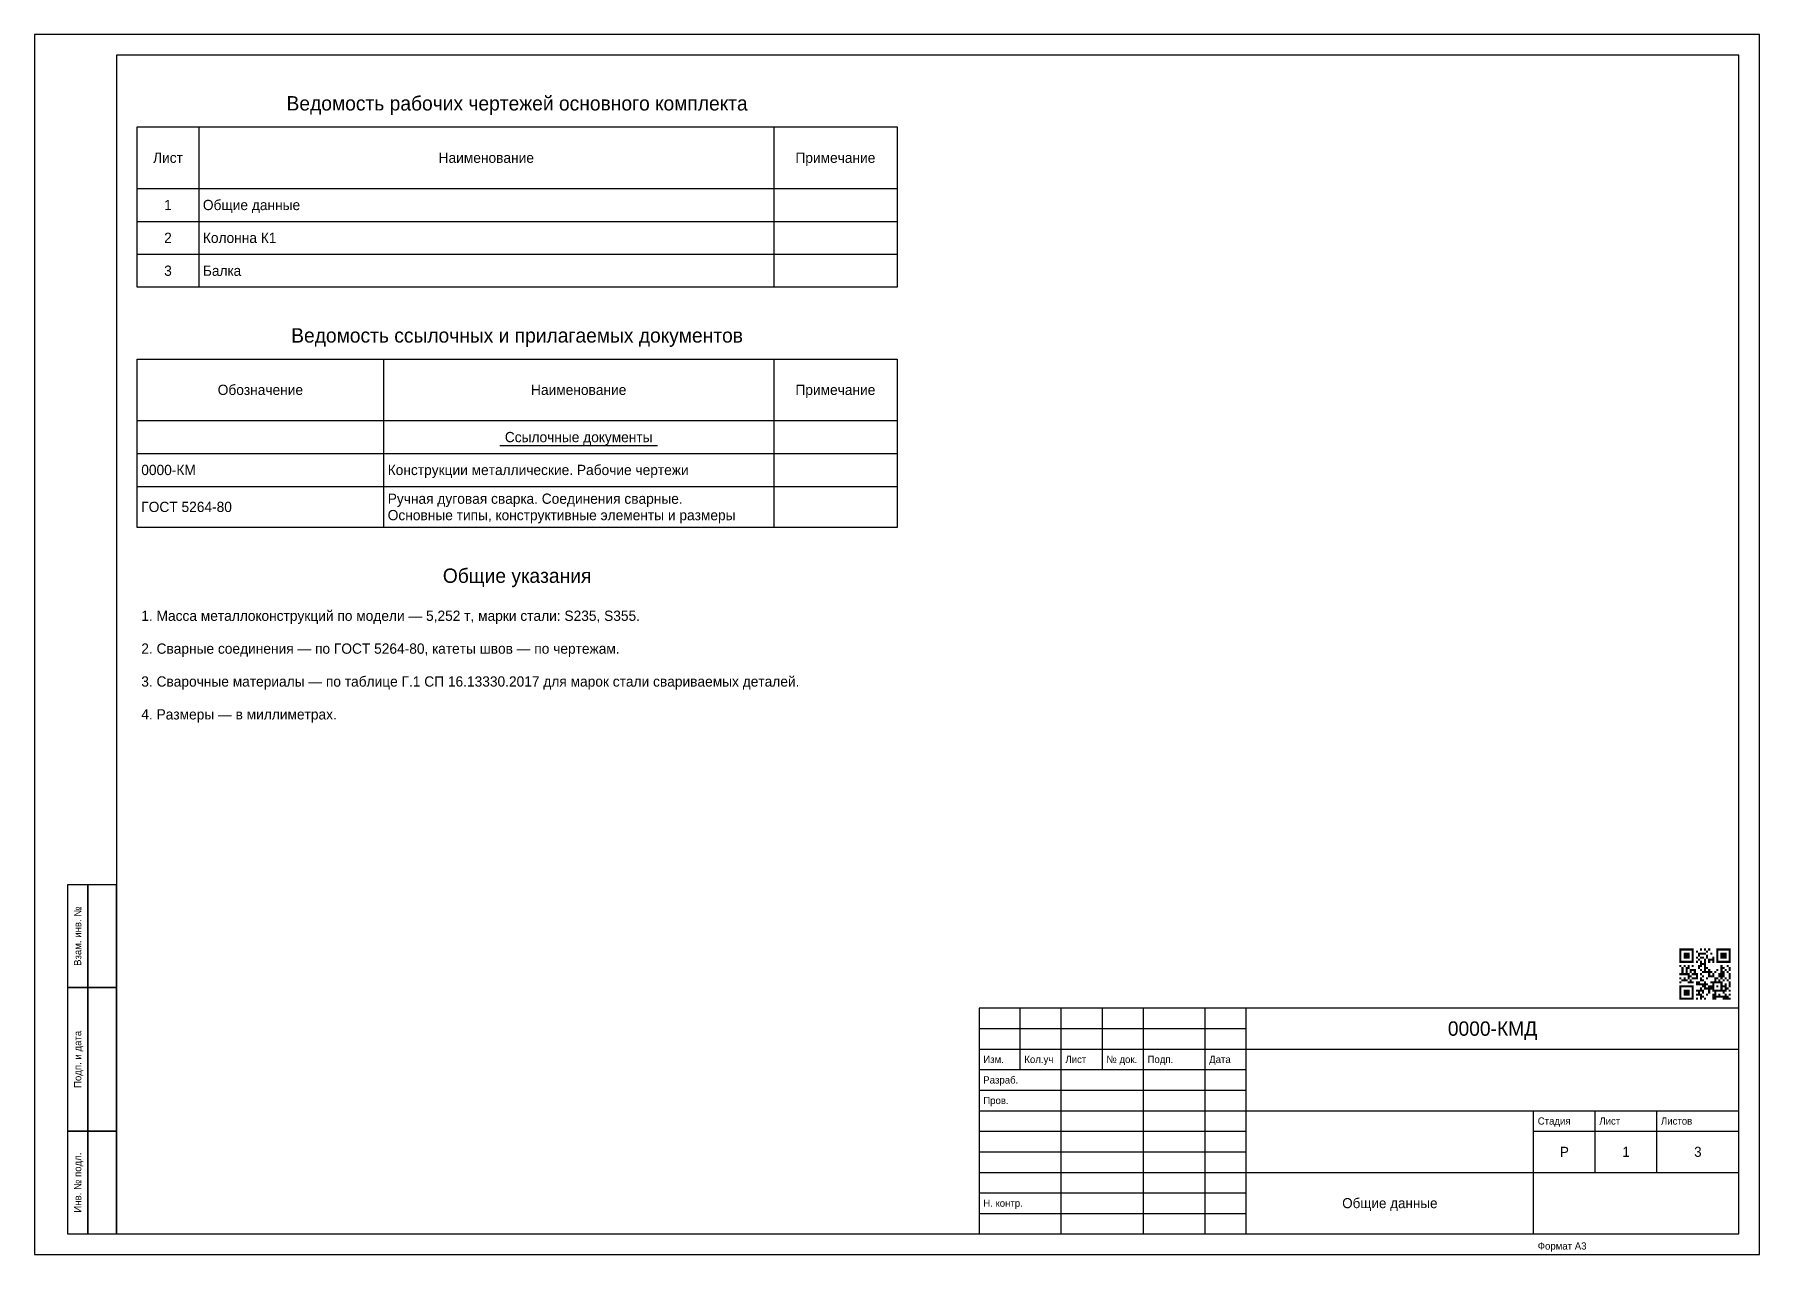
# Model space of a CAD drawing. Header units: millimetres. Extents: x 0 to 420, y 0 to 297.
import ezdxf
from ezdxf.enums import TextEntityAlignment as Align

# ---------------------------------------------------------------- set-up
doc = ezdxf.new("R2010")
doc.units = ezdxf.units.MM
for name, color, linetype in [('OB_FRAME', 7, 'CONTINUOUS'), ('OB_TEXT', 7, 'CONTINUOUS'), ('OB_THIN', 3, 'CONTINUOUS')]:
    doc.layers.add(name, color=color, linetype=linetype)

msp = doc.modelspace()

# ---------------------------------------------------------------- linework, layer by layer
at = {"layer": 'OB_FRAME'}
for p, q in [((40, 274.5), (40, 235.5)), ((180, 274.5), (180, 235.5)), ((25, 259.5), (210, 259.5)), ((85, 218), (85, 177)), ((180, 218), (180, 177)), ((25, 203), (210, 203)), ((415, 60), (230, 60)), ((230, 60), (230, 5)), ((240, 45), (240, 60)), ((250, 5), (250, 60)), ((260, 45), (260, 60)), ((270, 5), (270, 60)), ((285, 5), (285, 60)), ((295, 5), (295, 60)), ((415, 5), (415, 60)), ((295, 50), (415, 50)), ((230, 45), (295, 45)), ((295, 35), (415, 35)), ((365, 5), (365, 35)), ((380, 20), (380, 35)), ((395, 20), (395, 35)), ((295, 20), (415, 20)), ((230, 5), (415, 5))]:
    msp.add_line(p, q, dxfattribs=at)
for points in [[(20, 5), (415, 5), (415, 292), (20, 292), (20, 5)], [(25, 274.5), (210, 274.5), (210, 235.5), (25, 235.5), (25, 274.5)], [(25, 218), (210, 218), (210, 177), (25, 177), (25, 218)], [(8, 65), (13, 65), (13, 90), (8, 90), (8, 65)], [(13, 65), (20, 65), (20, 90), (13, 90), (13, 65)], [(8, 30), (13, 30), (13, 65), (8, 65), (8, 30)], [(13, 30), (20, 30), (20, 65), (13, 65), (13, 30)], [(8, 5), (13, 5), (13, 30), (8, 30), (8, 5)], [(13, 5), (20, 5), (20, 30), (13, 30), (13, 5)]]:
    msp.add_lwpolyline(points, dxfattribs=at)
for points in [[(400.5, 74), (401, 74), (400.5, 74.5), (401, 74.5)], [(400.5, 73.5), (401, 73.5), (400.5, 74), (401, 74)], [(400.5, 73), (401, 73), (400.5, 73.5), (401, 73.5)], [(400.5, 72.5), (401, 72.5), (400.5, 73), (401, 73)], [(400.5, 72), (401, 72), (400.5, 72.5), (401, 72.5)], [(400.5, 71.5), (401, 71.5), (400.5, 72), (401, 72)], [(400.5, 71), (401, 71), (400.5, 71.5), (401, 71.5)], [(401, 74), (401.5, 74), (401, 74.5), (401.5, 74.5)], [(401, 71), (401.5, 71), (401, 71.5), (401.5, 71.5)], [(401.5, 74), (402, 74), (401.5, 74.5), (402, 74.5)], [(401.5, 73), (402, 73), (401.5, 73.5), (402, 73.5)], [(401.5, 72.5), (402, 72.5), (401.5, 73), (402, 73)], [(401.5, 72), (402, 72), (401.5, 72.5), (402, 72.5)], [(401.5, 71), (402, 71), (401.5, 71.5), (402, 71.5)], [(402, 74), (402.5, 74), (402, 74.5), (402.5, 74.5)], [(402, 73), (402.5, 73), (402, 73.5), (402.5, 73.5)], [(402, 72.5), (402.5, 72.5), (402, 73), (402.5, 73)], [(402, 72), (402.5, 72), (402, 72.5), (402.5, 72.5)], [(402, 71), (402.5, 71), (402, 71.5), (402.5, 71.5)], [(402.5, 74), (403, 74), (402.5, 74.5), (403, 74.5)], [(402.5, 73), (403, 73), (402.5, 73.5), (403, 73.5)], [(402.5, 72.5), (403, 72.5), (402.5, 73), (403, 73)], [(402.5, 72), (403, 72), (402.5, 72.5), (403, 72.5)], [(402.5, 71), (403, 71), (402.5, 71.5), (403, 71.5)], [(403, 74), (403.5, 74), (403, 74.5), (403.5, 74.5)], [(403, 71), (403.5, 71), (403, 71.5), (403.5, 71.5)], [(403.5, 74), (404, 74), (403.5, 74.5), (404, 74.5)], [(403.5, 73.5), (404, 73.5), (403.5, 74), (404, 74)], [(403.5, 73), (404, 73), (403.5, 73.5), (404, 73.5)], [(403.5, 72.5), (404, 72.5), (403.5, 73), (404, 73)], [(403.5, 72), (404, 72), (403.5, 72.5), (404, 72.5)], [(403.5, 71.5), (404, 71.5), (403.5, 72), (404, 72)], [(403.5, 71), (404, 71), (403.5, 71.5), (404, 71.5)], [(404.5, 73.5), (405, 73.5), (404.5, 74), (405, 74)], [(404.5, 72), (405, 72), (404.5, 72.5), (405, 72.5)], [(404.5, 71), (405, 71), (404.5, 71.5), (405, 71.5)], [(405, 73), (405.5, 73), (405, 73.5), (405.5, 73.5)], [(405, 72.5), (405.5, 72.5), (405, 73), (405.5, 73)], [(405, 71.5), (405.5, 71.5), (405, 72), (405.5, 72)], [(405.5, 74), (406, 74), (405.5, 74.5), (406, 74.5)], [(405.5, 73), (406, 73), (405.5, 73.5), (406, 73.5)], [(405.5, 72), (406, 72), (405.5, 72.5), (406, 72.5)], [(405.5, 71), (406, 71), (405.5, 71.5), (406, 71.5)], [(406, 73), (406.5, 73), (406, 73.5), (406.5, 73.5)], [(406, 72), (406.5, 72), (406, 72.5), (406.5, 72.5)], [(406.5, 74), (407, 74), (406.5, 74.5), (407, 74.5)], [(406.5, 73), (407, 73), (406.5, 73.5), (407, 73.5)], [(406.5, 71.5), (407, 71.5), (406.5, 72), (407, 72)], [(406.5, 71), (407, 71), (406.5, 71.5), (407, 71.5)], [(407, 73.5), (407.5, 73.5), (407, 74), (407.5, 74)], [(407, 72.5), (407.5, 72.5), (407, 73), (407.5, 73)], [(407, 72), (407.5, 72), (407, 72.5), (407.5, 72.5)], [(407.5, 74), (408, 74), (407.5, 74.5), (408, 74.5)], [(407.5, 71.5), (408, 71.5), (407.5, 72), (408, 72)], [(407.5, 71), (408, 71), (407.5, 71.5), (408, 71.5)], [(408, 73), (408.5, 73), (408, 73.5), (408.5, 73.5)], [(408, 71.5), (408.5, 71.5), (408, 72), (408.5, 72)], [(408.5, 72), (409, 72), (408.5, 72.5), (409, 72.5)], [(408.5, 71.5), (409, 71.5), (408.5, 72), (409, 72)], [(408.5, 71), (409, 71), (408.5, 71.5), (409, 71.5)], [(409.5, 74), (410, 74), (409.5, 74.5), (410, 74.5)], [(409.5, 73.5), (410, 73.5), (409.5, 74), (410, 74)], [(409.5, 73), (410, 73), (409.5, 73.5), (410, 73.5)], [(409.5, 72.5), (410, 72.5), (409.5, 73), (410, 73)], [(409.5, 72), (410, 72), (409.5, 72.5), (410, 72.5)], [(409.5, 71.5), (410, 71.5), (409.5, 72), (410, 72)], [(409.5, 71), (410, 71), (409.5, 71.5), (410, 71.5)], [(410, 74), (410.5, 74), (410, 74.5), (410.5, 74.5)], [(410, 71), (410.5, 71), (410, 71.5), (410.5, 71.5)], [(410.5, 74), (411, 74), (410.5, 74.5), (411, 74.5)], [(410.5, 73), (411, 73), (410.5, 73.5), (411, 73.5)], [(410.5, 72.5), (411, 72.5), (410.5, 73), (411, 73)], [(410.5, 72), (411, 72), (410.5, 72.5), (411, 72.5)], [(410.5, 71), (411, 71), (410.5, 71.5), (411, 71.5)], [(411, 74), (411.5, 74), (411, 74.5), (411.5, 74.5)], [(411, 73), (411.5, 73), (411, 73.5), (411.5, 73.5)], [(411, 72.5), (411.5, 72.5), (411, 73), (411.5, 73)], [(411, 72), (411.5, 72), (411, 72.5), (411.5, 72.5)], [(411, 71), (411.5, 71), (411, 71.5), (411.5, 71.5)], [(411.5, 74), (412, 74), (411.5, 74.5), (412, 74.5)], [(411.5, 73), (412, 73), (411.5, 73.5), (412, 73.5)], [(411.5, 72.5), (412, 72.5), (411.5, 73), (412, 73)], [(411.5, 72), (412, 72), (411.5, 72.5), (412, 72.5)], [(411.5, 71), (412, 71), (411.5, 71.5), (412, 71.5)], [(412, 74), (412.5, 74), (412, 74.5), (412.5, 74.5)], [(412, 71), (412.5, 71), (412, 71.5), (412.5, 71.5)], [(412.5, 74), (413, 74), (412.5, 74.5), (413, 74.5)], [(412.5, 73.5), (413, 73.5), (412.5, 74), (413, 74)], [(412.5, 73), (413, 73), (412.5, 73.5), (413, 73.5)], [(412.5, 72.5), (413, 72.5), (412.5, 73), (413, 73)], [(412.5, 72), (413, 72), (412.5, 72.5), (413, 72.5)], [(412.5, 71.5), (413, 71.5), (412.5, 72), (413, 72)], [(412.5, 71), (413, 71), (412.5, 71.5), (413, 71.5)], [(400.5, 70), (401, 70), (400.5, 70.5), (401, 70.5)], [(400.5, 68), (401, 68), (400.5, 68.5), (401, 68.5)], [(400.5, 67), (401, 67), (400.5, 67.5), (401, 67.5)], [(401, 69.5), (401.5, 69.5), (401, 70), (401.5, 70)], [(401, 69), (401.5, 69), (401, 69.5), (401.5, 69.5)], [(401, 68.5), (401.5, 68.5), (401, 69), (401.5, 69)], [(401, 68), (401.5, 68), (401, 68.5), (401.5, 68.5)], [(401.5, 70), (402, 70), (401.5, 70.5), (402, 70.5)], [(401.5, 68), (402, 68), (401.5, 68.5), (402, 68.5)], [(401.5, 67), (402, 67), (401.5, 67.5), (402, 67.5)], [(402, 69.5), (402.5, 69.5), (402, 70), (402.5, 70)], [(402, 69), (402.5, 69), (402, 69.5), (402.5, 69.5)], [(402, 68.5), (402.5, 68.5), (402, 69), (402.5, 69)], [(402, 68), (402.5, 68), (402, 68.5), (402.5, 68.5)], [(402.5, 70), (403, 70), (402.5, 70.5), (403, 70.5)], [(402.5, 69.5), (403, 69.5), (402.5, 70), (403, 70)], [(402.5, 68), (403, 68), (402.5, 68.5), (403, 68.5)], [(402.5, 67.5), (403, 67.5), (402.5, 68), (403, 68)], [(402.5, 67), (403, 67), (402.5, 67.5), (403, 67.5)], [(403, 69), (403.5, 69), (403, 69.5), (403.5, 69.5)], [(403, 68.5), (403.5, 68.5), (403, 69), (403.5, 69)], [(403, 67.5), (403.5, 67.5), (403, 68), (403.5, 68)], [(403.5, 70), (404, 70), (403.5, 70.5), (404, 70.5)], [(403.5, 69), (404, 69), (403.5, 69.5), (404, 69.5)], [(403.5, 68), (404, 68), (403.5, 68.5), (404, 68.5)], [(403.5, 67), (404, 67), (403.5, 67.5), (404, 67.5)], [(404, 69), (404.5, 69), (404, 69.5), (404.5, 69.5)], [(404, 68.5), (404.5, 68.5), (404, 69), (404.5, 69)], [(404, 68), (404.5, 68), (404, 68.5), (404.5, 68.5)], [(404, 67), (404.5, 67), (404, 67.5), (404.5, 67.5)], [(404.5, 68), (405, 68), (404.5, 68.5), (405, 68.5)], [(404.5, 67.5), (405, 67.5), (404.5, 68), (405, 68)], [(404.5, 67), (405, 67), (404.5, 67.5), (405, 67.5)], [(405, 70), (405.5, 70), (405, 70.5), (405.5, 70.5)], [(405, 69.5), (405.5, 69.5), (405, 70), (405.5, 70)], [(405.5, 70.5), (406, 70.5), (405.5, 71), (406, 71)], [(405.5, 70), (406, 70), (405.5, 70.5), (406, 70.5)], [(405.5, 69), (406, 69), (405.5, 69.5), (406, 69.5)], [(405.5, 68), (406, 68), (405.5, 68.5), (406, 68.5)], [(405.5, 67), (406, 67), (405.5, 67.5), (406, 67.5)], [(406, 70.5), (406.5, 70.5), (406, 71), (406.5, 71)], [(406, 68.5), (406.5, 68.5), (406, 69), (406.5, 69)], [(406, 67.5), (406.5, 67.5), (406, 68), (406.5, 68)], [(406.5, 70.5), (407, 70.5), (406.5, 71), (407, 71)], [(406.5, 70), (407, 70), (406.5, 70.5), (407, 70.5)], [(406.5, 69.5), (407, 69.5), (406.5, 70), (407, 70)], [(406.5, 69), (407, 69), (406.5, 69.5), (407, 69.5)], [(406.5, 68.5), (407, 68.5), (406.5, 69), (407, 69)], [(407, 69.5), (407.5, 69.5), (407, 70), (407.5, 70)], [(407, 68.5), (407.5, 68.5), (407, 69), (407.5, 69)], [(407, 67), (407.5, 67), (407, 67.5), (407.5, 67.5)], [(407.5, 69), (408, 69), (407.5, 69.5), (408, 69.5)], [(407.5, 68.5), (408, 68.5), (407.5, 69), (408, 69)], [(407.5, 68), (408, 68), (407.5, 68.5), (408, 68.5)], [(407.5, 67.5), (408, 67.5), (407.5, 68), (408, 68)], [(408, 68.5), (408.5, 68.5), (408, 69), (408.5, 69)], [(408, 67.5), (408.5, 67.5), (408, 68), (408.5, 68)], [(408.5, 68), (409, 68), (408.5, 68.5), (409, 68.5)], [(408.5, 67.5), (409, 67.5), (408.5, 68), (409, 68)], [(409, 68.5), (409.5, 68.5), (409, 69), (409.5, 69)], [(409, 67), (409.5, 67), (409, 67.5), (409.5, 67.5)], [(409.5, 69), (410, 69), (409.5, 69.5), (410, 69.5)], [(409.5, 67), (410, 67), (409.5, 67.5), (410, 67.5)], [(410, 68), (410.5, 68), (410, 68.5), (410.5, 68.5)], [(410, 67.5), (410.5, 67.5), (410, 68), (410.5, 68)], [(410.5, 70), (411, 70), (410.5, 70.5), (411, 70.5)], [(410.5, 69.5), (411, 69.5), (410.5, 70), (411, 70)], [(410.5, 69), (411, 69), (410.5, 69.5), (411, 69.5)], [(410.5, 68.5), (411, 68.5), (410.5, 69), (411, 69)], [(410.5, 68), (411, 68), (410.5, 68.5), (411, 68.5)], [(410.5, 67.5), (411, 67.5), (410.5, 68), (411, 68)], [(410.5, 67), (411, 67), (410.5, 67.5), (411, 67.5)], [(411, 69.5), (411.5, 69.5), (411, 70), (411.5, 70)], [(411, 68.5), (411.5, 68.5), (411, 69), (411.5, 69)], [(411, 68), (411.5, 68), (411, 68.5), (411.5, 68.5)], [(411, 67.5), (411.5, 67.5), (411, 68), (411.5, 68)], [(411.5, 69), (412, 69), (411.5, 69.5), (412, 69.5)], [(411.5, 67), (412, 67), (411.5, 67.5), (412, 67.5)], [(412, 70), (412.5, 70), (412, 70.5), (412.5, 70.5)], [(412, 68.5), (412.5, 68.5), (412, 69), (412.5, 69)], [(412.5, 69.5), (413, 69.5), (412.5, 70), (413, 70)], [(412.5, 69), (413, 69), (412.5, 69.5), (413, 69.5)], [(412.5, 68), (413, 68), (412.5, 68.5), (413, 68.5)], [(412.5, 67.5), (413, 67.5), (412.5, 68), (413, 68)], [(412.5, 67), (413, 67), (412.5, 67.5), (413, 67.5)], [(400.5, 66), (401, 66), (400.5, 66.5), (401, 66.5)], [(400.5, 65), (401, 65), (400.5, 65.5), (401, 65.5)], [(400.5, 64.5), (401, 64.5), (400.5, 65), (401, 65)], [(400.5, 64), (401, 64), (400.5, 64.5), (401, 64.5)], [(400.5, 63.5), (401, 63.5), (400.5, 64), (401, 64)], [(400.5, 63), (401, 63), (400.5, 63.5), (401, 63.5)], [(400.5, 62.5), (401, 62.5), (400.5, 63), (401, 63)], [(401, 66.5), (401.5, 66.5), (401, 67), (401.5, 67)], [(401, 65), (401.5, 65), (401, 65.5), (401.5, 65.5)], [(401.5, 66.5), (402, 66.5), (401.5, 67), (402, 67)], [(401.5, 65), (402, 65), (401.5, 65.5), (402, 65.5)], [(401.5, 64), (402, 64), (401.5, 64.5), (402, 64.5)], [(401.5, 63.5), (402, 63.5), (401.5, 64), (402, 64)], [(401.5, 63), (402, 63), (401.5, 63.5), (402, 63.5)], [(402, 66.5), (402.5, 66.5), (402, 67), (402.5, 67)], [(402, 65), (402.5, 65), (402, 65.5), (402.5, 65.5)], [(402, 64), (402.5, 64), (402, 64.5), (402.5, 64.5)], [(402, 63.5), (402.5, 63.5), (402, 64), (402.5, 64)], [(402, 63), (402.5, 63), (402, 63.5), (402.5, 63.5)], [(402.5, 66), (403, 66), (402.5, 66.5), (403, 66.5)], [(402.5, 65), (403, 65), (402.5, 65.5), (403, 65.5)], [(402.5, 64), (403, 64), (402.5, 64.5), (403, 64.5)], [(402.5, 63.5), (403, 63.5), (402.5, 64), (403, 64)], [(402.5, 63), (403, 63), (402.5, 63.5), (403, 63.5)], [(403, 66.5), (403.5, 66.5), (403, 67), (403.5, 67)], [(403, 66), (403.5, 66), (403, 66.5), (403.5, 66.5)], [(403, 65), (403.5, 65), (403, 65.5), (403.5, 65.5)], [(403.5, 66), (404, 66), (403.5, 66.5), (404, 66.5)], [(403.5, 65), (404, 65), (403.5, 65.5), (404, 65.5)], [(403.5, 64.5), (404, 64.5), (403.5, 65), (404, 65)], [(403.5, 64), (404, 64), (403.5, 64.5), (404, 64.5)], [(403.5, 63.5), (404, 63.5), (403.5, 64), (404, 64)], [(403.5, 63), (404, 63), (403.5, 63.5), (404, 63.5)], [(403.5, 62.5), (404, 62.5), (403.5, 63), (404, 63)], [(404.5, 66), (405, 66), (404.5, 66.5), (405, 66.5)], [(404.5, 65.5), (405, 65.5), (404.5, 66), (405, 66)], [(404.5, 64), (405, 64), (404.5, 64.5), (405, 64.5)], [(404.5, 63), (405, 63), (404.5, 63.5), (405, 63.5)], [(405, 66), (405.5, 66), (405, 66.5), (405.5, 66.5)], [(405, 65.5), (405.5, 65.5), (405, 66), (405.5, 66)], [(405, 64), (405.5, 64), (405, 64.5), (405.5, 64.5)], [(405, 63.5), (405.5, 63.5), (405, 64), (405.5, 64)], [(405, 63), (405.5, 63), (405, 63.5), (405.5, 63.5)], [(405.5, 66.5), (406, 66.5), (405.5, 67), (406, 67)], [(405.5, 65.5), (406, 65.5), (405.5, 66), (406, 66)], [(405.5, 64.5), (406, 64.5), (405.5, 65), (406, 65)], [(405.5, 64), (406, 64), (405.5, 64.5), (406, 64.5)], [(405.5, 63), (406, 63), (405.5, 63.5), (406, 63.5)], [(405.5, 62.5), (406, 62.5), (405.5, 63), (406, 63)], [(406, 66.5), (406.5, 66.5), (406, 67), (406.5, 67)], [(406, 65.5), (406.5, 65.5), (406, 66), (406.5, 66)], [(406, 65), (406.5, 65), (406, 65.5), (406.5, 65.5)], [(406, 64), (406.5, 64), (406, 64.5), (406.5, 64.5)], [(406, 63.5), (406.5, 63.5), (406, 64), (406.5, 64)], [(406, 62.5), (406.5, 62.5), (406, 63), (406.5, 63)], [(406.5, 66), (407, 66), (406.5, 66.5), (407, 66.5)], [(406.5, 65.5), (407, 65.5), (406.5, 66), (407, 66)], [(406.5, 65), (407, 65), (406.5, 65.5), (407, 65.5)], [(406.5, 64.5), (407, 64.5), (406.5, 65), (407, 65)], [(407, 65.5), (407.5, 65.5), (407, 66), (407.5, 66)], [(407, 64.5), (407.5, 64.5), (407, 65), (407.5, 65)], [(407, 63), (407.5, 63), (407, 63.5), (407.5, 63.5)], [(407.5, 65), (408, 65), (407.5, 65.5), (408, 65.5)], [(407.5, 64.5), (408, 64.5), (407.5, 65), (408, 65)], [(407.5, 64), (408, 64), (407.5, 64.5), (408, 64.5)], [(407.5, 63.5), (408, 63.5), (407.5, 64), (408, 64)], [(408, 66), (408.5, 66), (408, 66.5), (408.5, 66.5)], [(408, 65), (408.5, 65), (408, 65.5), (408.5, 65.5)], [(408, 64.5), (408.5, 64.5), (408, 65), (408.5, 65)], [(408.5, 66), (409, 66), (408.5, 66.5), (409, 66.5)], [(408.5, 65.5), (409, 65.5), (408.5, 66), (409, 66)], [(408.5, 65), (409, 65), (408.5, 65.5), (409, 65.5)], [(408.5, 64.5), (409, 64.5), (408.5, 65), (409, 65)], [(408.5, 64), (409, 64), (408.5, 64.5), (409, 64.5)], [(408.5, 63), (409, 63), (408.5, 63.5), (409, 63.5)], [(408.5, 62.5), (409, 62.5), (408.5, 63), (409, 63)], [(409, 66.5), (409.5, 66.5), (409, 67), (409.5, 67)], [(409, 66), (409.5, 66), (409, 66.5), (409.5, 66.5)], [(409, 64), (409.5, 64), (409, 64.5), (409.5, 64.5)], [(409, 63.5), (409.5, 63.5), (409, 64), (409.5, 64)], [(409, 63), (409.5, 63), (409, 63.5), (409.5, 63.5)], [(409, 62.5), (409.5, 62.5), (409, 63), (409.5, 63)], [(409.5, 66), (410, 66), (409.5, 66.5), (410, 66.5)], [(409.5, 65), (410, 65), (409.5, 65.5), (410, 65.5)], [(409.5, 64), (410, 64), (409.5, 64.5), (410, 64.5)], [(409.5, 62.5), (410, 62.5), (409.5, 63), (410, 63)], [(410, 66.5), (410.5, 66.5), (410, 67), (410.5, 67)], [(410, 66), (410.5, 66), (410, 66.5), (410.5, 66.5)], [(410, 64), (410.5, 64), (410, 64.5), (410.5, 64.5)], [(410, 63), (410.5, 63), (410, 63.5), (410.5, 63.5)], [(410, 62.5), (410.5, 62.5), (410, 63), (410.5, 63)], [(410.5, 66), (411, 66), (410.5, 66.5), (411, 66.5)], [(410.5, 65.5), (411, 65.5), (410.5, 66), (411, 66)], [(410.5, 65), (411, 65), (410.5, 65.5), (411, 65.5)], [(410.5, 64.5), (411, 64.5), (410.5, 65), (411, 65)], [(410.5, 64), (411, 64), (410.5, 64.5), (411, 64.5)], [(410.5, 62.5), (411, 62.5), (410.5, 63), (411, 63)], [(411, 66.5), (411.5, 66.5), (411, 67), (411.5, 67)], [(411, 65), (411.5, 65), (411, 65.5), (411.5, 65.5)], [(411, 64), (411.5, 64), (411, 64.5), (411.5, 64.5)], [(411, 63.5), (411.5, 63.5), (411, 64), (411.5, 64)], [(411, 62.5), (411.5, 62.5), (411, 63), (411.5, 63)], [(411.5, 65.5), (412, 65.5), (411.5, 66), (412, 66)], [(411.5, 65), (412, 65), (411.5, 65.5), (412, 65.5)], [(411.5, 64.5), (412, 64.5), (411.5, 65), (412, 65)], [(411.5, 64), (412, 64), (411.5, 64.5), (412, 64.5)], [(411.5, 63), (412, 63), (411.5, 63.5), (412, 63.5)], [(411.5, 62.5), (412, 62.5), (411.5, 63), (412, 63)], [(412, 66.5), (412.5, 66.5), (412, 67), (412.5, 67)], [(412, 64.5), (412.5, 64.5), (412, 65), (412.5, 65)], [(412, 62.5), (412.5, 62.5), (412, 63), (412.5, 63)], [(412.5, 66), (413, 66), (412.5, 66.5), (413, 66.5)], [(412.5, 65.5), (413, 65.5), (412.5, 66), (413, 66)], [(412.5, 65), (413, 65), (412.5, 65.5), (413, 65.5)], [(412.5, 64), (413, 64), (412.5, 64.5), (413, 64.5)], [(412.5, 63), (413, 63), (412.5, 63.5), (413, 63.5)], [(400.5, 62), (401, 62), (400.5, 62.5), (401, 62.5)], [(401, 62), (401.5, 62), (401, 62.5), (401.5, 62.5)], [(401.5, 62), (402, 62), (401.5, 62.5), (402, 62.5)], [(402, 62), (402.5, 62), (402, 62.5), (402.5, 62.5)], [(402.5, 62), (403, 62), (402.5, 62.5), (403, 62.5)], [(403, 62), (403.5, 62), (403, 62.5), (403.5, 62.5)], [(403.5, 62), (404, 62), (403.5, 62.5), (404, 62.5)], [(404.5, 62), (405, 62), (404.5, 62.5), (405, 62.5)], [(405.5, 62), (406, 62), (405.5, 62.5), (406, 62.5)], [(406.5, 62), (407, 62), (406.5, 62.5), (407, 62.5)], [(408.5, 62), (409, 62), (408.5, 62.5), (409, 62.5)], [(409, 62), (409.5, 62), (409, 62.5), (409.5, 62.5)], [(411, 62), (411.5, 62), (411, 62.5), (411.5, 62.5)], [(411.5, 62), (412, 62), (411.5, 62.5), (412, 62.5)], [(412, 62), (412.5, 62), (412, 62.5), (412.5, 62.5)], [(412.5, 62), (413, 62), (412.5, 62.5), (413, 62.5)]]:
    msp.add_solid(points, dxfattribs=at)
at = {"layer": 'OB_THIN'}
for p, q in [((25, 251.5), (210, 251.5)), ((25, 243.5), (210, 243.5)), ((25, 195), (210, 195)), ((113.33, 196.95), (151.67, 196.95)), ((25, 187), (210, 187)), ((230, 55), (295, 55)), ((230, 50), (295, 50)), ((230, 40), (295, 40)), ((230, 35), (295, 35)), ((230, 30), (295, 30)), ((365, 30), (415, 30)), ((230, 25), (295, 25)), ((230, 20), (295, 20)), ((230, 15), (295, 15)), ((230, 10), (295, 10))]:
    msp.add_line(p, q, dxfattribs=at)
msp.add_lwpolyline([(0, 0), (420, 0), (420, 297), (0, 297), (0, 0)], dxfattribs=at)

# ---------------------------------------------------------------- texts
at = {"layer": 'OB_TEXT'}
for s, height, p in [('Ведомость рабочих чертежей основного комплекта', 3.5, (117.5, 278.5)), ('Лист', 2.5, (32.5, 265.75)), ('Наименование', 2.5, (110, 265.75)), ('Примечание', 2.5, (195, 265.75)), ('1', 2.5, (32.5, 254.25)), ('2', 2.5, (32.5, 246.25)), ('3', 2.5, (32.5, 238.25)), ('Ведомость ссылочных и прилагаемых документов', 3.5, (117.5, 222)), ('Обозначение', 2.5, (55, 209.25)), ('Наименование', 2.5, (132.5, 209.25)), ('Примечание', 2.5, (195, 209.25)), ('Ссылочные документы', 2.5, (132.5, 197.75)), ('Общие указания', 3.5, (117.5, 163.5)), ('0000-КМД', 3.5, (355, 53.25)), ('Р', 2.45, (372.5, 23.77)), ('1', 2.45, (387.5, 23.77)), ('3', 2.45, (405, 23.77)), ('Общие данные', 2.45, (330, 11.28))]:
    msp.add_text(s, height=height, dxfattribs=at).set_placement(p, align=Align.CENTER)
for s, height, p in [('Общие данные', 2.5, (41, 254.25)), ('Колонна К1', 2.5, (41, 246.25)), ('Балка', 2.5, (41, 238.25)), ('0000-КМ', 2.5, (26, 189.75)), ('Конструкции металлические. Рабочие чертежи', 2.5, (86, 189.75)), ('Ручная дуговая сварка. Соединения сварные.', 2.5, (86, 182.75)), ('ГОСТ 5264-80', 2.5, (26, 180.75)), ('Основные типы, конструктивные элементы и размеры', 2.5, (86, 178.75)), ('1. Масса металлоконструкций по модели — 5,252 т, марки стали: S235, S355.', 2.5, (26, 154.25)), ('2. Сварные соединения — по ГОСТ 5264-80, катеты швов — по чертежам.', 2.5, (26, 146.25)), ('3. Сварочные материалы — по таблице Г.1 СП 16.13330.2017 для марок стали свариваемых деталей.', 2.5, (26, 138.25)), ('4. Размеры — в миллиметрах.', 2.5, (26, 130.25)), ('Изм.', 1.75, (231, 46.62)), ('Кол.уч', 1.75, (241, 46.62)), ('Лист', 1.75, (251, 46.62)), ('№ док.', 1.75, (261, 46.62)), ('Подп.', 1.75, (271, 46.62)), ('Дата', 1.75, (286, 46.62)), ('Разраб.', 1.75, (231, 41.62)), ('Пров.', 1.75, (231, 36.62)), ('Стадия', 1.75, (366, 31.62)), ('Лист', 1.75, (381, 31.62)), ('Листов', 1.75, (396, 31.62)), ('Н. контр.', 1.75, (231, 11.62)), ('Формат A3', 1.75, (366, 1.2))]:
    msp.add_text(s, height=height, dxfattribs=at).set_placement(p)
for s, p in [('Взам. инв. №', (11.38, 77.5)), ('Подп. и дата', (11.38, 47.5)), ('Инв. № подл.', (11.38, 17.5))]:
    msp.add_text(s, height=1.75, rotation=90, dxfattribs=at).set_placement(p, align=Align.CENTER)

doc.saveas('drawing.dxf')
